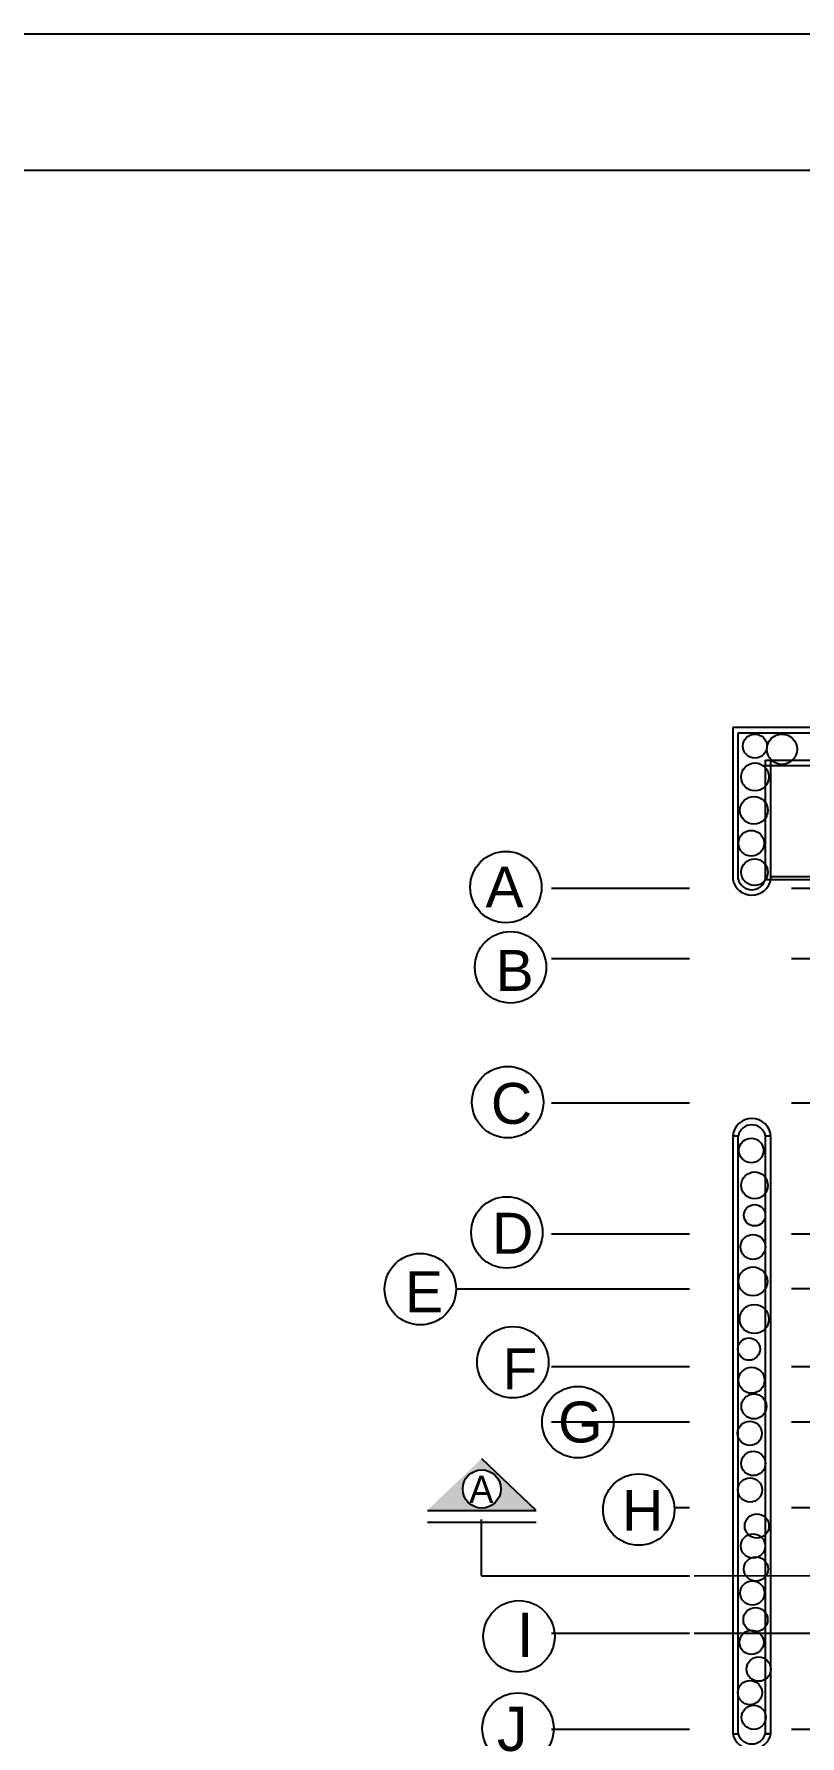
# Model space of a CAD drawing. Header units: millimetres. Extents: x 3062 to 3755, y 1606 to 1663.
# Drawn here: x 3243.98 to 3249.61, y 1650.84 to 1663.32 of the extents above; entities that cross this region are included whole.
import ezdxf

# ---------------------------------------------------------------- set-up
doc = ezdxf.new("R2010")
doc.units = ezdxf.units.MM
doc.linetypes.add('CENTER2', pattern=[28.575, 19.05, -3.175, 3.175, -3.175])
doc.linetypes.add('HIDDEN4', pattern=[0.09375, 0.0625, -0.03125])
for name, color, linetype in [('-DM-SEC-LINE', 4, 'Continuous'), ('m7aor', 4, 'Continuous'), ('WORK', 7, 'Continuous')]:
    doc.layers.add(name, color=color, linetype=linetype)
doc.styles.add('eng1', font='trado.ttf')
doc.styles.get("Standard").update_dxf_attribs({"font": 'arial.ttf'})

msp = doc.modelspace()

# ---------------------------------------------------------------- hatches: boundary and pattern name
at = {"layer": '-DM-SEC-LINE', "ltscale": 0.3}
h = msp.add_hatch(color=8, dxfattribs=at)
h.paths.add_polyline_path([(3247.666, 1652.492), (3247.268, 1652.871), (3246.869, 1652.492)])
h.paths.add_polyline_path([(3247.127, 1652.651, -1), (3247.408, 1652.651, -1)], flags=16)

# ---------------------------------------------------------------- linework, layer by layer
at = {"layer": '-DM-SEC-LINE', "color": 8, "ltscale": 0.3}
for p, q in [((3247.669, 1652.492), (3247.271, 1652.871)), ((3246.872, 1652.492), (3247.669, 1652.492))]:
    msp.add_line(p, q, dxfattribs=at)
msp.add_circle((3247.271, 1652.651), 0.14, dxfattribs=at)
for p, q in [((3303.674, 1663.319), (3226.674, 1663.319)), ((3302.674, 1662.319), (3227.674, 1662.319))]:
    msp.add_line(p, q)
for centre in [(3247.448, 1657.064), (3247.482, 1656.476), (3247.461, 1655.487), (3247.455, 1654.532), (3246.82, 1654.116), (3247.499, 1653.58), (3247.976, 1653.141), (3248.423, 1652.5), (3247.544, 1651.57), (3247.537, 1650.894)]:
    msp.add_circle(centre, 0.262)
at = {"layer": 'm7aor', "linetype": 'CENTER2', "ltscale": 0.5}
for p, q in [((3248.796, 1657.055), (3247.782, 1657.055)), ((3273.356, 1657.055), (3248.831, 1657.055)), ((3248.796, 1656.539), (3247.782, 1656.539)), ((3273.356, 1656.539), (3248.831, 1656.539)), ((3248.796, 1655.48), (3247.782, 1655.48)), ((3273.356, 1655.48), (3248.831, 1655.48)), ((3248.796, 1654.52), (3247.782, 1654.52)), ((3273.356, 1654.52), (3248.831, 1654.52)), ((3248.796, 1654.117), (3247.082, 1654.116)), ((3273.356, 1654.13), (3248.831, 1654.117)), ((3248.796, 1653.546), (3247.782, 1653.546)), ((3273.356, 1653.546), (3248.831, 1653.546)), ((3248.796, 1653.141), (3247.782, 1653.141)), ((3273.356, 1653.141), (3248.831, 1653.141)), ((3248.796, 1652.512), (3248.692, 1652.512)), ((3273.356, 1652.512), (3248.831, 1652.512)), ((3247.782, 1651.594), (3248.796, 1651.594)), ((3248.831, 1651.594), (3273.356, 1651.594)), ((3248.796, 1650.888), (3247.782, 1650.888)), ((3273.356, 1650.888), (3248.831, 1650.888))]:
    msp.add_line(p, q, dxfattribs=at)
at = {"layer": 'm7aor', "ltscale": 0.5}
msp.add_line((3246.872, 1652.408), (3247.669, 1652.408), dxfattribs=at)
at = {"layer": 'WORK', "ltscale": 0.5}
for p, q in [((3273.113, 1658.235), (3249.113, 1658.235)), ((3249.113, 1658.235), (3249.113, 1657.121)), ((3249.153, 1657.121), (3249.153, 1658.195)), ((3249.153, 1658.195), (3273.113, 1658.195)), ((3249.353, 1657.995), (3272.873, 1657.995)), ((3249.353, 1657.121), (3249.353, 1657.995)), ((3249.393, 1657.121), (3249.393, 1657.995)), ((3249.353, 1657.955), (3272.873, 1657.955)), ((3249.353, 1657.121), (3251.981, 1657.121)), ((3249.393, 1657.141), (3251.981, 1657.141)), ((3249.113, 1655.241), (3249.113, 1650.853)), ((3249.153, 1655.238), (3249.113, 1655.238)), ((3249.153, 1650.853), (3249.153, 1655.238)), ((3249.353, 1655.241), (3249.393, 1655.241)), ((3249.353, 1650.853), (3249.353, 1655.238)), ((3249.393, 1655.238), (3249.353, 1655.238)), ((3249.393, 1650.853), (3249.393, 1655.238)), ((3249.353, 1650.857), (3249.393, 1650.857)), ((3249.153, 1650.853), (3249.113, 1650.853)), ((3249.393, 1650.853), (3249.353, 1650.853))]:
    msp.add_line(p, q, dxfattribs=at)
at = {"layer": 'WORK'}
for p, q in [((3273.113, 1658.235), (3249.113, 1658.235)), ((3249.113, 1658.235), (3249.113, 1657.121)), ((3249.113, 1655.238), (3249.113, 1650.853)), ((3247.268, 1652.013), (3247.268, 1652.426))]:
    msp.add_line(p, q, dxfattribs=at)
at = {"layer": 'WORK', "linetype": 'HIDDEN4', "ltscale": 0.5}
msp.add_line((3247.27, 1652.041), (3247.268, 1652.426), dxfattribs=at)
at = {"layer": 'WORK'}
for points in [[(3247.268, 1652.013), (3248.796, 1652.014)], [(3248.831, 1652.015), (3273.52, 1652.041)]]:
    msp.add_lwpolyline(points, dxfattribs=at)
at = {"layer": 'WORK', "ltscale": 0.5}
for centre, radius in [((3249.276, 1658.098), 0.0882), ((3249.474, 1658.075), 0.111), ((3249.276, 1657.872), 0.102), ((3249.268, 1657.627), 0.102), ((3249.249, 1657.386), 0.0942), ((3249.273, 1657.173), 0.0977), ((3249.249, 1655.133), 0.0902), ((3249.273, 1654.877), 0.0982), ((3249.273, 1654.658), 0.0785), ((3249.261, 1654.426), 0.0913), ((3249.261, 1654.173), 0.106), ((3249.271, 1653.897), 0.107), ((3249.232, 1653.677), 0.0821), ((3249.251, 1653.448), 0.0957), ((3249.268, 1653.256), 0.0917), ((3249.238, 1653.059), 0.089), ((3249.264, 1652.838), 0.089), ((3249.24, 1652.644), 0.089), ((3249.29, 1652.379), 0.089), ((3249.262, 1652.233), 0.089), ((3249.283, 1652.064), 0.089), ((3249.257, 1651.888), 0.089), ((3249.28, 1651.693), 0.089), ((3249.251, 1651.526), 0.089), ((3249.303, 1651.33), 0.089), ((3249.239, 1651.158), 0.089), ((3249.267, 1650.977), 0.089)]:
    msp.add_circle(centre, radius, dxfattribs=at)
for centre, radius, start, end in [((3249.253, 1657.148), 0.143, 190.7713, 349.2287), ((3249.253, 1657.149), 0.104, 195.5681, 344.4319), ((3249.253, 1655.226), 0.141, 6.0725, 173.9275), ((3249.253, 1655.219), 0.102, 12.4162, 167.5838), ((3249.253, 1650.884), 0.143, 190.7713, 349.2287), ((3249.253, 1650.885), 0.104, 195.5681, 344.4319)]:
    msp.add_arc(centre, radius, start, end, dxfattribs=at)

# ---------------------------------------------------------------- texts
at = {"layer": '-DM-SEC-LINE', "color": 4, "ltscale": 0.3, "style": 'eng1'}
msp.add_text('A', height=0.199, dxfattribs=at).set_placement((3247.179, 1652.549))
at = {"char_height": 0.3, "attachment_point": 1}
for s, width, insert in [('A', 1.00796, (3247.298, 1657.215)), ('B', 0.37623, (3247.372, 1656.603)), ('C', 0.61938, (3247.338, 1655.628)), ('D', 1.81127, (3247.347, 1654.676)), ('E', 0.84611, (3246.707, 1654.247)), ('F', 1.07448, (3247.423, 1653.681)), ('G', 0.42154, (3247.831, 1653.292)), ('H', 0.36436, (3248.3, 1652.644))]:
    msp.add_mtext_dynamic_manual_height_columns(s, width=width, gutter_width=0.2, heights=[0], dxfattribs=dict(at, insert=insert))
at = {"layer": 'WORK', "ltscale": 0.5, "char_height": 0.324, "attachment_point": 1}
for s, width, insert in [('I', 0.2513, (3247.527, 1651.744)), ('J', 0.48376, (3247.382, 1651.054))]:
    msp.add_mtext_dynamic_manual_height_columns(s, width=width, gutter_width=1.619, heights=[0], dxfattribs=dict(at, insert=insert))

doc.saveas('drawing.dxf')
